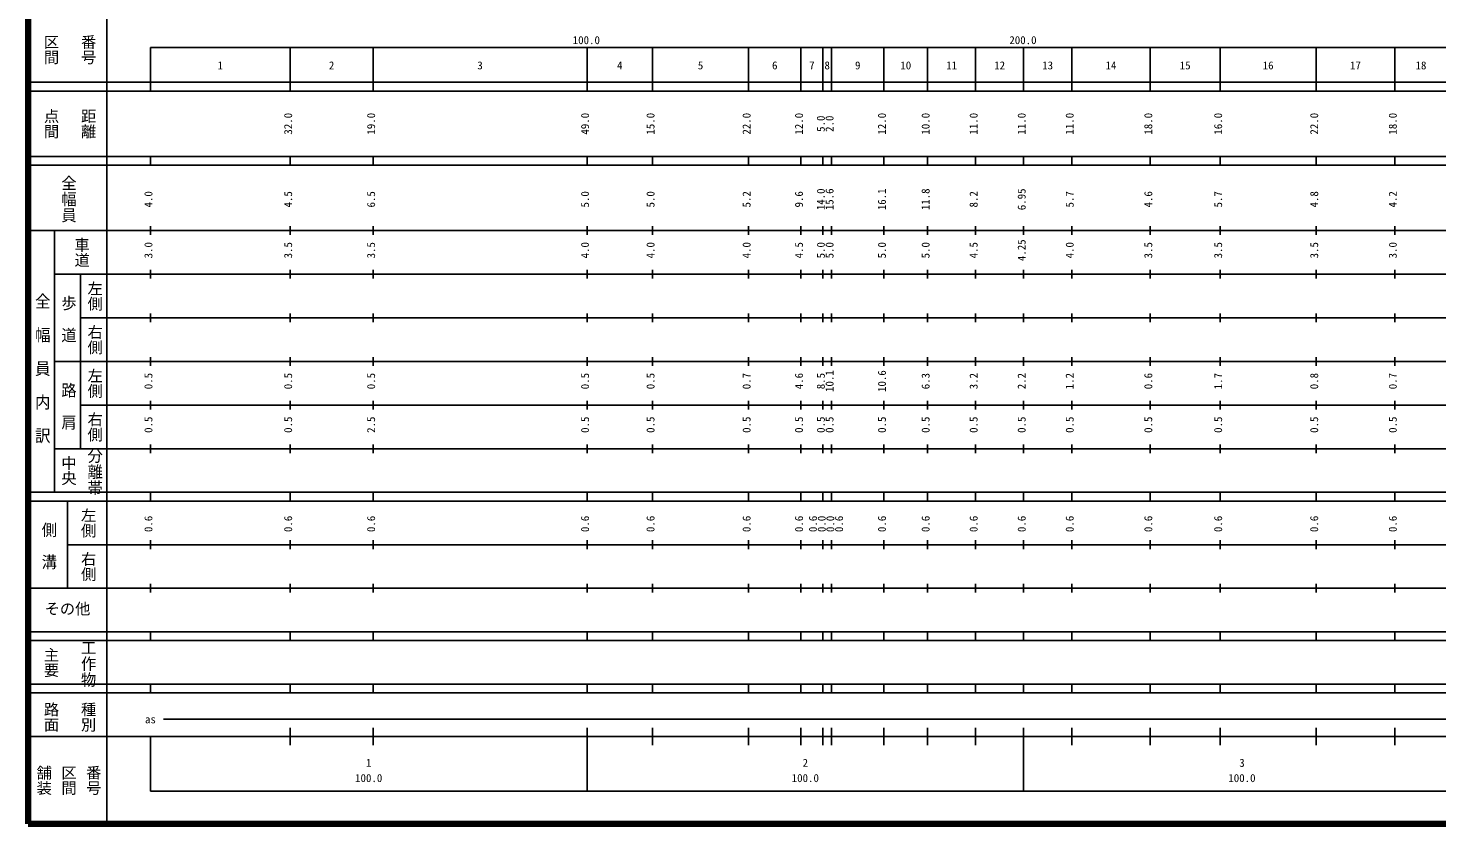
# Model space of a CAD drawing. Units: millimetres on the paper. Extents: x 40 to 680, y 20 to 380.
# Drawn here: x 40 to 362.6, y 20 to 202.4 of the extents above; entities that cross this region are included whole.
import ezdxf
from ezdxf.enums import TextEntityAlignment as Align

# ---------------------------------------------------------------- set-up
doc = ezdxf.new("R2010")
doc.units = ezdxf.units.MM
doc.layers.add('M-TTL', color=2, linetype='Continuous', lineweight=140)
doc.layers.add('M-TTL-BAND', color=7, linetype='Continuous', lineweight=25)
doc.styles.add('@ＭＳ ゴシック', font='')
doc.styles.add('ＭＳ ゴシック', font='')
doc.styles.get('@ＭＳ ゴシック').set_extended_font_data('@MS Gothic')
doc.styles.get('ＭＳ ゴシック').set_extended_font_data('MS Gothic')

msp = doc.modelspace()

# ---------------------------------------------------------------- linework, layer by layer
at = {"layer": 'M-TTL'}
for p, q in [((40, 380), (40, 20)), ((40, 20), (680, 20))]:
    msp.add_line(p, q, dxfattribs=at)
at = {"layer": 'M-TTL-BAND'}
for p, q in [((58, 370), (58, 20)), ((68, 198), (579, 198)), ((68, 198), (68, 188)), ((100, 188), (100, 198)), ((119, 188), (119, 198)), ((168, 188), (168, 198)), ((183, 188), (183, 198)), ((205, 188), (205, 198)), ((217, 188), (217, 198)), ((222, 188), (222, 198)), ((224, 188), (224, 198)), ((236, 188), (236, 198)), ((246, 188), (246, 198)), ((257, 188), (257, 198)), ((268, 188), (268, 198)), ((279, 188), (279, 198)), ((297, 188), (297, 198)), ((313, 188), (313, 198)), ((335, 188), (335, 198)), ((353, 188), (353, 198)), ((40, 190), (579, 190)), ((40, 188), (579, 188)), ((40, 173), (579, 173)), ((40, 171), (579, 171)), ((68, 171), (68, 173)), ((100, 171), (100, 173)), ((119, 171), (119, 173)), ((168, 171), (168, 173)), ((183, 171), (183, 173)), ((205, 171), (205, 173)), ((217, 171), (217, 173)), ((222, 171), (222, 173)), ((224, 171), (224, 173)), ((236, 171), (236, 173)), ((246, 171), (246, 173)), ((257, 171), (257, 173)), ((268, 171), (268, 173)), ((279, 171), (279, 173)), ((297, 171), (297, 173)), ((313, 171), (313, 173)), ((335, 171), (335, 173)), ((353, 171), (353, 173)), ((40, 156), (579, 156)), ((46, 96), (46, 156)), ((68, 155), (68, 157)), ((100, 155), (100, 157)), ((119, 155), (119, 157)), ((168, 155), (168, 157)), ((183, 155), (183, 157)), ((205, 155), (205, 157)), ((217, 155), (217, 157)), ((222, 155), (222, 157)), ((224, 155), (224, 157)), ((236, 155), (236, 157)), ((246, 155), (246, 157)), ((257, 155), (257, 157)), ((268, 155), (268, 157)), ((279, 155), (279, 157)), ((297, 155), (297, 157)), ((313, 155), (313, 157)), ((335, 155), (335, 157)), ((353, 155), (353, 157)), ((46, 146), (579, 146)), ((52, 146), (52, 106)), ((68, 145), (68, 147)), ((100, 145), (100, 147)), ((119, 145), (119, 147)), ((168, 145), (168, 147)), ((183, 145), (183, 147)), ((205, 145), (205, 147)), ((217, 145), (217, 147)), ((222, 145), (222, 147)), ((224, 145), (224, 147)), ((236, 145), (236, 147)), ((246, 145), (246, 147)), ((257, 145), (257, 147)), ((268, 145), (268, 147)), ((279, 145), (279, 147)), ((297, 145), (297, 147)), ((313, 145), (313, 147)), ((335, 145), (335, 147)), ((353, 145), (353, 147)), ((52, 136), (579, 136)), ((68, 135), (68, 137)), ((100, 135), (100, 137)), ((119, 135), (119, 137)), ((168, 135), (168, 137)), ((183, 135), (183, 137)), ((205, 135), (205, 137)), ((217, 135), (217, 137)), ((222, 135), (222, 137)), ((224, 135), (224, 137)), ((236, 135), (236, 137)), ((246, 135), (246, 137)), ((257, 135), (257, 137)), ((268, 135), (268, 137)), ((279, 135), (279, 137)), ((297, 135), (297, 137)), ((313, 135), (313, 137)), ((335, 135), (335, 137)), ((353, 135), (353, 137)), ((46, 126), (579, 126)), ((68, 125), (68, 127)), ((100, 125), (100, 127)), ((119, 125), (119, 127)), ((168, 125), (168, 127)), ((183, 125), (183, 127)), ((205, 125), (205, 127)), ((217, 125), (217, 127)), ((222, 125), (222, 127)), ((224, 125), (224, 127)), ((236, 125), (236, 127)), ((246, 125), (246, 127)), ((257, 125), (257, 127)), ((268, 125), (268, 127)), ((279, 125), (279, 127)), ((297, 125), (297, 127)), ((313, 125), (313, 127)), ((335, 125), (335, 127)), ((353, 125), (353, 127)), ((68, 115), (68, 117)), ((100, 115), (100, 117)), ((119, 115), (119, 117)), ((168, 115), (168, 117)), ((183, 115), (183, 117)), ((205, 115), (205, 117)), ((217, 115), (217, 117)), ((222, 115), (222, 117)), ((224, 115), (224, 117)), ((236, 115), (236, 117)), ((246, 115), (246, 117)), ((257, 115), (257, 117)), ((268, 115), (268, 117)), ((279, 115), (279, 117)), ((297, 115), (297, 117)), ((313, 115), (313, 117)), ((335, 115), (335, 117)), ((353, 115), (353, 117)), ((52, 116), (579, 116)), ((68, 105), (68, 107)), ((100, 105), (100, 107)), ((119, 105), (119, 107)), ((168, 105), (168, 107)), ((183, 105), (183, 107)), ((205, 105), (205, 107)), ((217, 105), (217, 107)), ((222, 105), (222, 107)), ((224, 105), (224, 107)), ((236, 105), (236, 107)), ((246, 105), (246, 107)), ((257, 105), (257, 107)), ((268, 105), (268, 107)), ((279, 105), (279, 107)), ((297, 105), (297, 107)), ((313, 105), (313, 107)), ((335, 105), (335, 107)), ((353, 105), (353, 107)), ((46, 106), (579, 106)), ((40, 96), (579, 96)), ((40, 94), (579, 94)), ((49, 94), (49, 74)), ((68, 94), (68, 96)), ((100, 94), (100, 96)), ((119, 94), (119, 96)), ((168, 94), (168, 96)), ((183, 94), (183, 96)), ((205, 94), (205, 96)), ((217, 94), (217, 96)), ((222, 94), (222, 96)), ((224, 94), (224, 96)), ((236, 94), (236, 96)), ((246, 94), (246, 96)), ((257, 94), (257, 96)), ((268, 94), (268, 96)), ((279, 94), (279, 96)), ((297, 94), (297, 96)), ((313, 94), (313, 96)), ((335, 94), (335, 96)), ((353, 94), (353, 96)), ((49, 84), (579, 84)), ((68, 83), (68, 85)), ((100, 83), (100, 85)), ((119, 83), (119, 85)), ((168, 83), (168, 85)), ((183, 83), (183, 85)), ((205, 83), (205, 85)), ((217, 83), (217, 85)), ((222, 83), (222, 85)), ((224, 83), (224, 85)), ((236, 83), (236, 85)), ((246, 83), (246, 85)), ((257, 83), (257, 85)), ((268, 83), (268, 85)), ((279, 83), (279, 85)), ((297, 83), (297, 85)), ((313, 83), (313, 85)), ((335, 83), (335, 85)), ((353, 83), (353, 85)), ((68, 73), (68, 75)), ((100, 73), (100, 75)), ((119, 73), (119, 75)), ((168, 73), (168, 75)), ((183, 73), (183, 75)), ((205, 73), (205, 75)), ((217, 73), (217, 75)), ((222, 73), (222, 75)), ((224, 73), (224, 75)), ((236, 73), (236, 75)), ((246, 73), (246, 75)), ((257, 73), (257, 75)), ((268, 73), (268, 75)), ((279, 73), (279, 75)), ((297, 73), (297, 75)), ((313, 73), (313, 75)), ((335, 73), (335, 75)), ((353, 73), (353, 75)), ((40, 74), (579, 74)), ((40, 64), (579, 64)), ((40, 62), (579, 62)), ((68, 62), (68, 64)), ((100, 62), (100, 64)), ((119, 62), (119, 64)), ((168, 62), (168, 64)), ((183, 62), (183, 64)), ((205, 62), (205, 64)), ((217, 62), (217, 64)), ((222, 62), (222, 64)), ((224, 62), (224, 64)), ((236, 62), (236, 64)), ((246, 62), (246, 64)), ((257, 62), (257, 64)), ((268, 62), (268, 64)), ((279, 62), (279, 64)), ((297, 62), (297, 64)), ((313, 62), (313, 64)), ((335, 62), (335, 64)), ((353, 62), (353, 64)), ((40, 52), (579, 52)), ((68, 50), (68, 52)), ((100, 50), (100, 52)), ((119, 50), (119, 52)), ((168, 50), (168, 52)), ((183, 50), (183, 52)), ((205, 50), (205, 52)), ((217, 50), (217, 52)), ((222, 50), (222, 52)), ((224, 50), (224, 52)), ((236, 50), (236, 52)), ((246, 50), (246, 52)), ((257, 50), (257, 52)), ((268, 50), (268, 52)), ((279, 50), (279, 52)), ((297, 50), (297, 52)), ((313, 50), (313, 52)), ((335, 50), (335, 52)), ((353, 50), (353, 52)), ((40, 50), (579, 50)), ((71, 44), (565, 44)), ((100, 38), (100, 42)), ((119, 38), (119, 42)), ((168, 27.5), (168, 42)), ((183, 38), (183, 42)), ((205, 38), (205, 42)), ((217, 38), (217, 42)), ((222, 38), (222, 42)), ((224, 38), (224, 42)), ((236, 38), (236, 42)), ((246, 38), (246, 42)), ((257, 38), (257, 42)), ((268, 27.5), (268, 42)), ((279, 38), (279, 42)), ((297, 38), (297, 42)), ((313, 38), (313, 42)), ((335, 38), (335, 42)), ((353, 38), (353, 42)), ((40, 40), (579, 40)), ((68, 40), (68, 27.5)), ((68, 27.5), (579, 27.5))]:
    msp.add_line(p, q, dxfattribs=at)

# ---------------------------------------------------------------- texts
for s, height, rotation, style, p in [('区間', 2.566, 270, '@ＭＳ ゴシック', (43.25, 201)), ('番号', 2.566, 270, '@ＭＳ ゴシック', (51.75, 201)), ('点間', 2.566, 270, '@ＭＳ ゴシック', (43.25, 184)), ('距離', 2.566, 270, '@ＭＳ ゴシック', (51.75, 184)), ('32.0', 1.833, 90, 'ＭＳ ゴシック', (101, 178)), ('19.0', 1.833, 90, 'ＭＳ ゴシック', (120, 178)), ('49.0', 1.833, 90, 'ＭＳ ゴシック', (169, 178)), ('15.0', 1.833, 90, 'ＭＳ ゴシック', (184, 178)), ('22.0', 1.833, 90, 'ＭＳ ゴシック', (206, 178)), ('12.0', 1.833, 90, 'ＭＳ ゴシック', (218, 178)), ('5.0', 1.833, 90, 'ＭＳ ゴシック', (223, 178.625)), ('2.0', 1.833, 90, 'ＭＳ ゴシック', (225, 178.625)), ('12.0', 1.833, 90, 'ＭＳ ゴシック', (237, 178)), ('10.0', 1.833, 90, 'ＭＳ ゴシック', (247, 178)), ('11.0', 1.833, 90, 'ＭＳ ゴシック', (258, 178)), ('11.0', 1.833, 90, 'ＭＳ ゴシック', (269, 178)), ('11.0', 1.833, 90, 'ＭＳ ゴシック', (280, 178)), ('18.0', 1.833, 90, 'ＭＳ ゴシック', (298, 178)), ('16.0', 1.833, 90, 'ＭＳ ゴシック', (314, 178)), ('22.0', 1.833, 90, 'ＭＳ ゴシック', (336, 178)), ('18.0', 1.833, 90, 'ＭＳ ゴシック', (354, 178)), ('4.0', 1.833, 90, 'ＭＳ ゴシック', (69, 161.299)), ('4.5', 1.833, 90, 'ＭＳ ゴシック', (101, 161.299)), ('6.5', 1.833, 90, 'ＭＳ ゴシック', (120, 161.299)), ('5.0', 1.833, 90, 'ＭＳ ゴシック', (169, 161.299)), ('5.0', 1.833, 90, 'ＭＳ ゴシック', (184, 161.299)), ('5.2', 1.833, 90, 'ＭＳ ゴシック', (206, 161.299)), ('9.6', 1.833, 90, 'ＭＳ ゴシック', (218, 161.299)), ('14.0', 1.833, 90, 'ＭＳ ゴシック', (223, 160.674)), ('15.6', 1.833, 90, 'ＭＳ ゴシック', (225, 160.674)), ('16.1', 1.833, 90, 'ＭＳ ゴシック', (237, 160.674)), ('11.8', 1.833, 90, 'ＭＳ ゴシック', (247, 160.674)), ('8.2', 1.833, 90, 'ＭＳ ゴシック', (258, 161.299)), ('6.95', 1.833, 90, 'ＭＳ ゴシック', (269, 160.674)), ('5.7', 1.833, 90, 'ＭＳ ゴシック', (280, 161.299)), ('4.6', 1.833, 90, 'ＭＳ ゴシック', (298, 161.299)), ('5.7', 1.833, 90, 'ＭＳ ゴシック', (314, 161.299)), ('4.8', 1.833, 90, 'ＭＳ ゴシック', (336, 161.299)), ('4.2', 1.833, 90, 'ＭＳ ゴシック', (354, 161.299)), ('車道', 2.566, 270, '@ＭＳ ゴシック', (50.25, 154.5)), ('3.0', 1.833, 90, 'ＭＳ ゴシック', (69, 149.625)), ('3.5', 1.833, 90, 'ＭＳ ゴシック', (101, 149.625)), ('3.5', 1.833, 90, 'ＭＳ ゴシック', (120, 149.625)), ('4.0', 1.833, 90, 'ＭＳ ゴシック', (169, 149.625)), ('4.0', 1.833, 90, 'ＭＳ ゴシック', (184, 149.625)), ('4.0', 1.833, 90, 'ＭＳ ゴシック', (206, 149.625)), ('4.5', 1.833, 90, 'ＭＳ ゴシック', (218, 149.625)), ('5.0', 1.833, 90, 'ＭＳ ゴシック', (223, 149.625)), ('5.0', 1.833, 90, 'ＭＳ ゴシック', (225, 149.625)), ('5.0', 1.833, 90, 'ＭＳ ゴシック', (237, 149.625)), ('5.0', 1.833, 90, 'ＭＳ ゴシック', (247, 149.625)), ('4.5', 1.833, 90, 'ＭＳ ゴシック', (258, 149.625)), ('4.25', 1.833, 90, 'ＭＳ ゴシック', (269, 149)), ('4.0', 1.833, 90, 'ＭＳ ゴシック', (280, 149.625)), ('3.5', 1.833, 90, 'ＭＳ ゴシック', (298, 149.625)), ('3.5', 1.833, 90, 'ＭＳ ゴシック', (314, 149.625)), ('3.5', 1.833, 90, 'ＭＳ ゴシック', (336, 149.625)), ('3.0', 1.833, 90, 'ＭＳ ゴシック', (354, 149.625)), ('左側', 2.566, 270, '@ＭＳ ゴシック', (53.25, 144.5)), ('右側', 2.566, 270, '@ＭＳ ゴシック', (53.25, 134.5)), ('左側', 2.566, 270, '@ＭＳ ゴシック', (53.25, 124.5)), ('0.5', 1.833, 90, 'ＭＳ ゴシック', (69, 119.625)), ('0.5', 1.833, 90, 'ＭＳ ゴシック', (101, 119.625)), ('0.5', 1.833, 90, 'ＭＳ ゴシック', (120, 119.625)), ('0.5', 1.833, 90, 'ＭＳ ゴシック', (169, 119.625)), ('0.5', 1.833, 90, 'ＭＳ ゴシック', (184, 119.625)), ('0.7', 1.833, 90, 'ＭＳ ゴシック', (206, 119.625)), ('4.6', 1.833, 90, 'ＭＳ ゴシック', (218, 119.625)), ('8.5', 1.833, 90, 'ＭＳ ゴシック', (223, 119.625)), ('10.1', 1.833, 90, 'ＭＳ ゴシック', (225, 119)), ('10.6', 1.833, 90, 'ＭＳ ゴシック', (237, 119)), ('6.3', 1.833, 90, 'ＭＳ ゴシック', (247, 119.625)), ('3.2', 1.833, 90, 'ＭＳ ゴシック', (258, 119.625)), ('2.2', 1.833, 90, 'ＭＳ ゴシック', (269, 119.625)), ('1.2', 1.833, 90, 'ＭＳ ゴシック', (280, 119.625)), ('0.6', 1.833, 90, 'ＭＳ ゴシック', (298, 119.625)), ('1.7', 1.833, 90, 'ＭＳ ゴシック', (314, 119.625)), ('0.8', 1.833, 90, 'ＭＳ ゴシック', (336, 119.625)), ('0.7', 1.833, 90, 'ＭＳ ゴシック', (354, 119.625)), ('右側', 2.566, 270, '@ＭＳ ゴシック', (53.25, 114.5)), ('0.5', 1.833, 90, 'ＭＳ ゴシック', (69, 109.625)), ('0.5', 1.833, 90, 'ＭＳ ゴシック', (101, 109.625)), ('2.5', 1.833, 90, 'ＭＳ ゴシック', (120, 109.625)), ('0.5', 1.833, 90, 'ＭＳ ゴシック', (169, 109.625)), ('0.5', 1.833, 90, 'ＭＳ ゴシック', (184, 109.625)), ('0.5', 1.833, 90, 'ＭＳ ゴシック', (206, 109.625)), ('0.5', 1.833, 90, 'ＭＳ ゴシック', (218, 109.625)), ('0.5', 1.833, 90, 'ＭＳ ゴシック', (223, 109.625)), ('0.5', 1.833, 90, 'ＭＳ ゴシック', (225, 109.625)), ('0.5', 1.833, 90, 'ＭＳ ゴシック', (237, 109.625)), ('0.5', 1.833, 90, 'ＭＳ ゴシック', (247, 109.625)), ('0.5', 1.833, 90, 'ＭＳ ゴシック', (258, 109.625)), ('0.5', 1.833, 90, 'ＭＳ ゴシック', (269, 109.625)), ('0.5', 1.833, 90, 'ＭＳ ゴシック', (280, 109.625)), ('0.5', 1.833, 90, 'ＭＳ ゴシック', (298, 109.625)), ('0.5', 1.833, 90, 'ＭＳ ゴシック', (314, 109.625)), ('0.5', 1.833, 90, 'ＭＳ ゴシック', (336, 109.625)), ('0.5', 1.833, 90, 'ＭＳ ゴシック', (354, 109.625)), ('中央', 2.566, 270, '@ＭＳ ゴシック', (47.25, 104.5)), ('左側', 2.566, 270, '@ＭＳ ゴシック', (51.75, 92.5)), ('0.6', 1.833, 90, 'ＭＳ ゴシック', (69, 86.889)), ('0.6', 1.833, 90, 'ＭＳ ゴシック', (101, 86.889)), ('0.6', 1.833, 90, 'ＭＳ ゴシック', (120, 86.889)), ('0.6', 1.833, 90, 'ＭＳ ゴシック', (169, 86.889)), ('0.6', 1.833, 90, 'ＭＳ ゴシック', (184, 86.889)), ('0.6', 1.833, 90, 'ＭＳ ゴシック', (206, 86.889)), ('0.6', 1.833, 90, 'ＭＳ ゴシック', (218, 86.889)), ('0.6', 1.833, 90, 'ＭＳ ゴシック', (221.2, 86.889)), ('0.0', 1.833, 90, 'ＭＳ ゴシック', (223.2, 86.889)), ('0.0', 1.833, 90, 'ＭＳ ゴシック', (225.17, 86.889)), ('0.6', 1.833, 90, 'ＭＳ ゴシック', (227.17, 86.889)), ('0.6', 1.833, 90, 'ＭＳ ゴシック', (237, 86.889)), ('0.6', 1.833, 90, 'ＭＳ ゴシック', (247, 86.889)), ('0.6', 1.833, 90, 'ＭＳ ゴシック', (258, 86.889)), ('0.6', 1.833, 90, 'ＭＳ ゴシック', (269, 86.889)), ('0.6', 1.833, 90, 'ＭＳ ゴシック', (280, 86.889)), ('0.6', 1.833, 90, 'ＭＳ ゴシック', (298, 86.889)), ('0.6', 1.833, 90, 'ＭＳ ゴシック', (314, 86.889)), ('0.6', 1.833, 90, 'ＭＳ ゴシック', (336, 86.889)), ('0.6', 1.833, 90, 'ＭＳ ゴシック', (354, 86.889)), ('右側', 2.566, 270, '@ＭＳ ゴシック', (51.75, 82.5)), ('主要', 2.566, 270, '@ＭＳ ゴシック', (43.25, 60.5)), ('路面', 2.566, 270, '@ＭＳ ゴシック', (43.25, 48)), ('種別', 2.566, 270, '@ＭＳ ゴシック', (51.75, 48)), ('舗装', 2.566, 270, '@ＭＳ ゴシック', (41.583, 33.5)), ('区間', 2.566, 270, '@ＭＳ ゴシック', (47.25, 33.5)), ('番号', 2.566, 270, '@ＭＳ ゴシック', (52.917, 33.5))]:
    msp.add_text(s, height=height, rotation=rotation, dxfattribs=dict(at, style=style)).set_placement(p, align=Align.BOTTOM_LEFT)
at = {"layer": 'M-TTL-BAND', "style": 'ＭＳ ゴシック'}
for s, height, p in [('100.0', 1.833, (164.719, 198.195)), ('200.0', 1.833, (264.719, 198.195)), ('1', 1.833, (83.375, 192.405)), ('2', 1.833, (108.875, 192.405)), ('3', 1.833, (142.875, 192.405)), ('4', 1.833, (174.875, 192.405)), ('5', 1.833, (193.375, 192.405)), ('6', 1.833, (210.375, 192.405)), ('7', 1.833, (218.875, 192.405)), ('8', 1.833, (222.375, 192.405)), ('9', 1.833, (229.375, 192.405)), ('10', 1.833, (239.75, 192.405)), ('11', 1.833, (250.25, 192.405)), ('12', 1.833, (261.25, 192.405)), ('13', 1.833, (272.25, 192.405)), ('14', 1.833, (286.75, 192.405)), ('15', 1.833, (303.75, 192.405)), ('16', 1.833, (322.75, 192.405)), ('17', 1.833, (342.75, 192.405)), ('18', 1.833, (357.75, 192.405)), ('その他', 2.566, (43.75, 67.25)), ('as', 1.833, (66.75, 42.5)), ('1', 1.833, (117.375, 32.523)), ('2', 1.833, (217.375, 32.523)), ('3', 1.833, (317.375, 32.523)), ('100.0', 1.833, (114.875, 29.033)), ('100.0', 1.833, (214.875, 29.033)), ('100.0', 1.833, (314.875, 29.033))]:
    msp.add_text(s, height=height, dxfattribs=at).set_placement(p, align=Align.BOTTOM_LEFT)
at = {"layer": 'M-TTL-BAND', "style": '@ＭＳ ゴシック'}
for s, width, p in [('全幅員', 1.05, (47.25, 168.75)), ('全\u3000幅\u3000員\u3000内\u3000訳', 1.1, (41.25, 141.75)), ('歩\u3000道', 1.05, (47.25, 141.25)), ('路\u3000肩', 1.05, (47.25, 121.25)), ('分離帯', 1.05, (53.25, 106.25)), ('側\u3000溝', 1.05, (42.75, 89.25)), ('工作物', 1.05, (51.75, 62.25))]:
    msp.add_text(s, height=2.566, rotation=270, dxfattribs=dict(at, width=width)).set_placement(p, align=Align.BOTTOM_LEFT)

doc.saveas('drawing.dxf')
